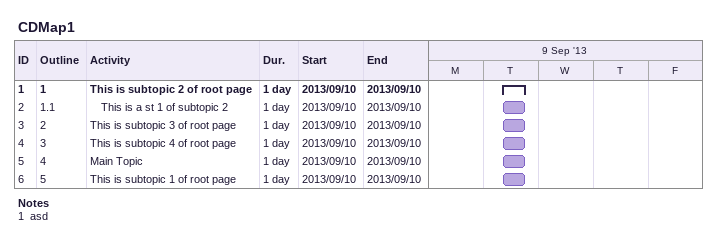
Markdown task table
CDMap1

| ID | WBS | Task | Duration | Start | Finish |
|---|---|---|---|---|---|
| 1 | 1 | **This is subtopic 2 of root page** | 1d | 2013-09-10 | 2013-09-10 |
| 2 | 1.1 | This is a st 1 of subtopic 2 | 1d | 2013-09-10 | 2013-09-10 |
| 3 | 2 | This is subtopic 3 of root page | 1d | 2013-09-10 | 2013-09-10 |
| 4 | 3 | This is subtopic 4 of root page | 1d | 2013-09-10 | 2013-09-10 |
| 5 | 4 | Main Topic | 1d | 2013-09-10 | 2013-09-10 |
| 6 | 5 | This is subtopic 1 of root page | 1d | 2013-09-10 | 2013-09-10 |

Notes
- 1: asd
